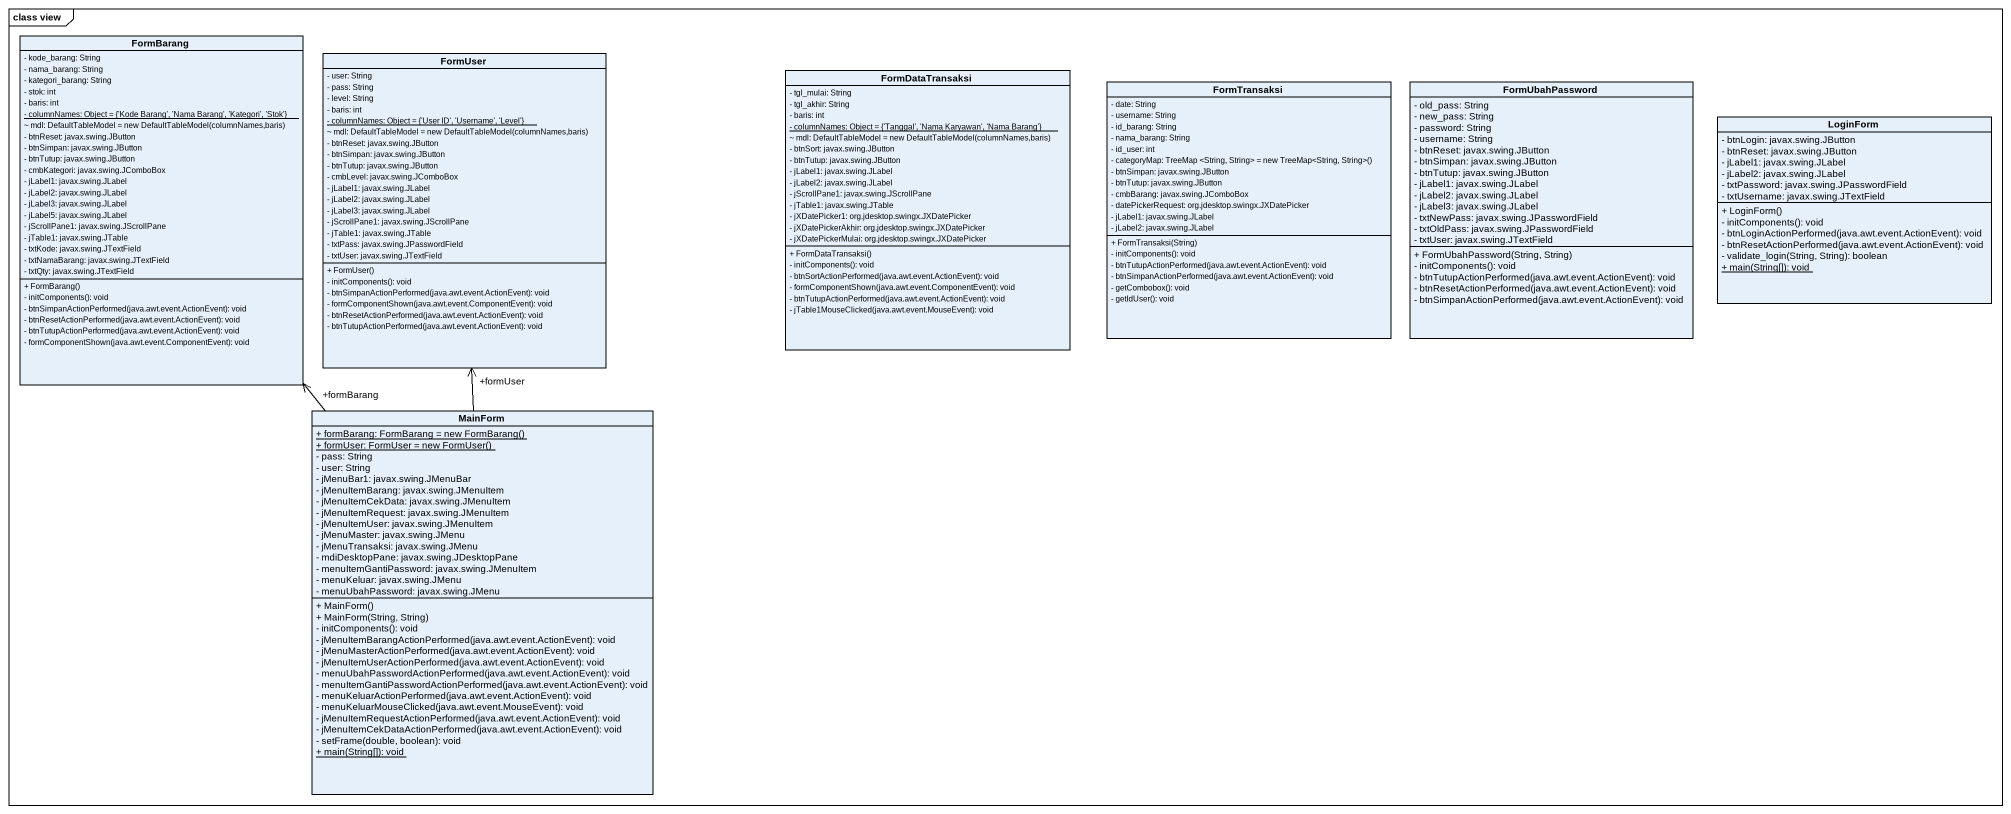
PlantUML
@startuml
mainframe class view
hide circle
hide empty members
skinparam classAttributeIconSize 0
class FormBarang {
  - kode_barang: String
  - nama_barang: String
  - kategori_barang: String
  - stok: int
  - baris: int
  {static} - columnNames: Object = {'Kode Barang', 'Nama Barang', 'Kategori', 'Stok'}
  {field} ~ mdl: DefaultTableModel = new DefaultTableModel(columnNames,baris)
  - btnReset: javax.swing.JButton
  - btnSimpan: javax.swing.JButton
  - btnTutup: javax.swing.JButton
  - cmbKategori: javax.swing.JComboBox
  - jLabel1: javax.swing.JLabel
  - jLabel2: javax.swing.JLabel
  - jLabel3: javax.swing.JLabel
  - jLabel5: javax.swing.JLabel
  - jScrollPane1: javax.swing.JScrollPane
  - jTable1: javax.swing.JTable
  - txtKode: javax.swing.JTextField
  - txtNamaBarang: javax.swing.JTextField
  - txtQty: javax.swing.JTextField
  + FormBarang()
  - initComponents(): void
  - btnSimpanActionPerformed(java.awt.event.ActionEvent): void
  - btnResetActionPerformed(java.awt.event.ActionEvent): void
  - btnTutupActionPerformed(java.awt.event.ActionEvent): void
  - formComponentShown(java.awt.event.ComponentEvent): void
}
class FormUser {
  - user: String
  - pass: String
  - level: String
  - baris: int
  {static} - columnNames: Object = {'User ID', 'Username', 'Level'}
  {field} ~ mdl: DefaultTableModel = new DefaultTableModel(columnNames,baris)
  - btnReset: javax.swing.JButton
  - btnSimpan: javax.swing.JButton
  - btnTutup: javax.swing.JButton
  - cmbLevel: javax.swing.JComboBox
  - jLabel1: javax.swing.JLabel
  - jLabel2: javax.swing.JLabel
  - jLabel3: javax.swing.JLabel
  - jScrollPane1: javax.swing.JScrollPane
  - jTable1: javax.swing.JTable
  - txtPass: javax.swing.JPasswordField
  - txtUser: javax.swing.JTextField
  + FormUser()
  - initComponents(): void
  - btnSimpanActionPerformed(java.awt.event.ActionEvent): void
  - formComponentShown(java.awt.event.ComponentEvent): void
  - btnResetActionPerformed(java.awt.event.ActionEvent): void
  - btnTutupActionPerformed(java.awt.event.ActionEvent): void
}
class FormDataTransaksi {
  - tgl_mulai: String
  - tgl_akhir: String
  - baris: int
  {static} - columnNames: Object = {'Tanggal', 'Nama Karyawan', 'Nama Barang'}
  {field} ~ mdl: DefaultTableModel = new DefaultTableModel(columnNames,baris)
  - btnSort: javax.swing.JButton
  - btnTutup: javax.swing.JButton
  - jLabel1: javax.swing.JLabel
  - jLabel2: javax.swing.JLabel
  - jScrollPane1: javax.swing.JScrollPane
  - jTable1: javax.swing.JTable
  - jXDatePicker1: org.jdesktop.swingx.JXDatePicker
  - jXDatePickerAkhir: org.jdesktop.swingx.JXDatePicker
  - jXDatePickerMulai: org.jdesktop.swingx.JXDatePicker
  + FormDataTransaksi()
  - initComponents(): void
  - btnSortActionPerformed(java.awt.event.ActionEvent): void
  - formComponentShown(java.awt.event.ComponentEvent): void
  - btnTutupActionPerformed(java.awt.event.ActionEvent): void
  - jTable1MouseClicked(java.awt.event.MouseEvent): void
}
class FormTransaksi {
  - date: String
  - username: String
  - id_barang: String
  - nama_barang: String
  - id_user: int
  {field} - categoryMap: TreeMap <String, String> = new TreeMap<String, String>()
  - btnSimpan: javax.swing.JButton
  - btnTutup: javax.swing.JButton
  - cmbBarang: javax.swing.JComboBox
  - datePickerRequest: org.jdesktop.swingx.JXDatePicker
  - jLabel1: javax.swing.JLabel
  - jLabel2: javax.swing.JLabel
  + FormTransaksi(String)
  - initComponents(): void
  - btnTutupActionPerformed(java.awt.event.ActionEvent): void
  - btnSimpanActionPerformed(java.awt.event.ActionEvent): void
  - getCombobox(): void
  - getIdUser(): void
}
class FormUbahPassword {
  - old_pass: String
  - new_pass: String
  - password: String
  - username: String
  - btnReset: javax.swing.JButton
  - btnSimpan: javax.swing.JButton
  - btnTutup: javax.swing.JButton
  - jLabel1: javax.swing.JLabel
  - jLabel2: javax.swing.JLabel
  - jLabel3: javax.swing.JLabel
  - txtNewPass: javax.swing.JPasswordField
  - txtOldPass: javax.swing.JPasswordField
  - txtUser: javax.swing.JTextField
  + FormUbahPassword(String, String)
  - initComponents(): void
  - btnTutupActionPerformed(java.awt.event.ActionEvent): void
  - btnResetActionPerformed(java.awt.event.ActionEvent): void
  - btnSimpanActionPerformed(java.awt.event.ActionEvent): void
}
class LoginForm {
  - btnLogin: javax.swing.JButton
  - btnReset: javax.swing.JButton
  - jLabel1: javax.swing.JLabel
  - jLabel2: javax.swing.JLabel
  - txtPassword: javax.swing.JPasswordField
  - txtUsername: javax.swing.JTextField
  + LoginForm()
  - initComponents(): void
  - btnLoginActionPerformed(java.awt.event.ActionEvent): void
  - btnResetActionPerformed(java.awt.event.ActionEvent): void
  - validate_login(String, String): boolean
  {static} + main(String[]): void
}
class MainForm {
  {static} {field} + formBarang: FormBarang = new FormBarang()
  {static} {field} + formUser: FormUser = new FormUser()
  - pass: String
  - user: String
  - jMenuBar1: javax.swing.JMenuBar
  - jMenuItemBarang: javax.swing.JMenuItem
  - jMenuItemCekData: javax.swing.JMenuItem
  - jMenuItemRequest: javax.swing.JMenuItem
  - jMenuItemUser: javax.swing.JMenuItem
  - jMenuMaster: javax.swing.JMenu
  - jMenuTransaksi: javax.swing.JMenu
  - mdiDesktopPane: javax.swing.JDesktopPane
  - menuItemGantiPassword: javax.swing.JMenuItem
  - menuKeluar: javax.swing.JMenu
  - menuUbahPassword: javax.swing.JMenu
  + MainForm()
  + MainForm(String, String)
  - initComponents(): void
  - jMenuItemBarangActionPerformed(java.awt.event.ActionEvent): void
  - jMenuMasterActionPerformed(java.awt.event.ActionEvent): void
  - jMenuItemUserActionPerformed(java.awt.event.ActionEvent): void
  - menuUbahPasswordActionPerformed(java.awt.event.ActionEvent): void
  - menuItemGantiPasswordActionPerformed(java.awt.event.ActionEvent): void
  - menuKeluarActionPerformed(java.awt.event.ActionEvent): void
  - menuKeluarMouseClicked(java.awt.event.MouseEvent): void
  - jMenuItemRequestActionPerformed(java.awt.event.ActionEvent): void
  - jMenuItemCekDataActionPerformed(java.awt.event.ActionEvent): void
  - setFrame(double, boolean): void
  {static} + main(String[]): void
}
MainForm -up-> "+formBarang" FormBarang
MainForm -up-> "+formUser" FormUser
@enduml
